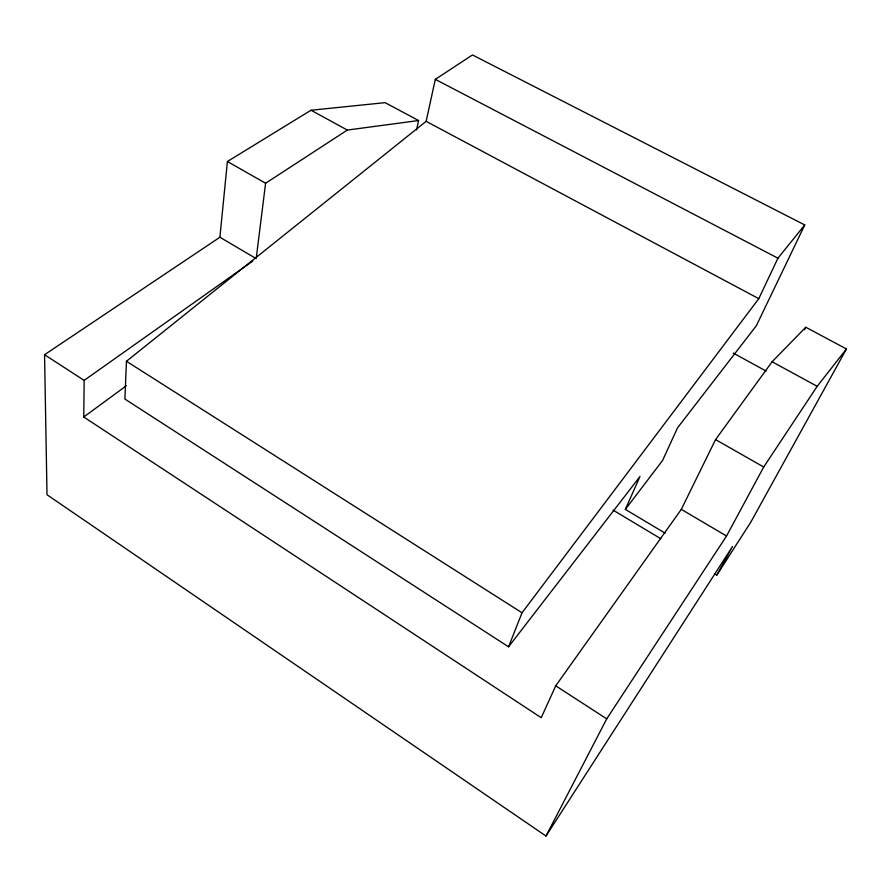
<?xml version="1.0" encoding="UTF-8"?>
<svg xmlns="http://www.w3.org/2000/svg" width="891" height="891" viewBox="0 0 891 891"><rect width="100%" height="100%" fill="white"/><g stroke="black" fill="none" stroke-linecap="round" stroke-linejoin="round"><path stroke-width="1.34" d="M714.459 573.648L716.843 575.085L750.757 522.226L846.45 348.96L805.798 327.253L772.107 361.746L715.562 439.586L681.314 509.351L555.728 685.814L541.227 717.701L83.754 417.01L84.155 380.379L252.788 261.041M625.326 509.385L662.559 460.513L677.505 427.892L756.381 325.672L804.762 224.955L472.453 54.952L435.309 79.355L426.143 121.343L126.444 361.278L124.896 399.068L508.561 646.81L639.983 476.507L625.326 509.385L665.098 533.141M716.843 575.085L732.513 546.484L546.005 836.048L47.011 494.739L44.55 354.729L219.899 237.24L227.405 161.505L311.004 110.239L385.09 102.654L418.581 120.53L416.565 129.93M256.352 257.265L265.596 183.256L347.345 130.064L418.581 120.53M508.561 646.81L522.037 612.774L758.787 298.674L777.932 258.19L804.762 224.955M804.551 329.692L805.798 327.253M546.005 836.048L606.726 718.848L726.533 536.026L763.698 467.018L817.181 386.326L846.45 348.96M83.754 417.01L126.322 385.77M435.309 79.355L777.932 258.19M426.143 121.343L758.787 298.674M311.004 110.239L347.345 130.064M772.107 361.746L817.181 386.326M733.204 353.048L766.06 371.057M227.405 161.505L265.596 183.256M715.562 439.586L763.698 467.018M219.899 237.24L256.185 258.635M681.314 509.351L726.533 536.026M613.053 510.109L660.743 538.676M126.444 361.278L522.037 612.774M44.55 354.729L84.155 380.379M555.728 685.814L606.726 718.848"/></g></svg>
